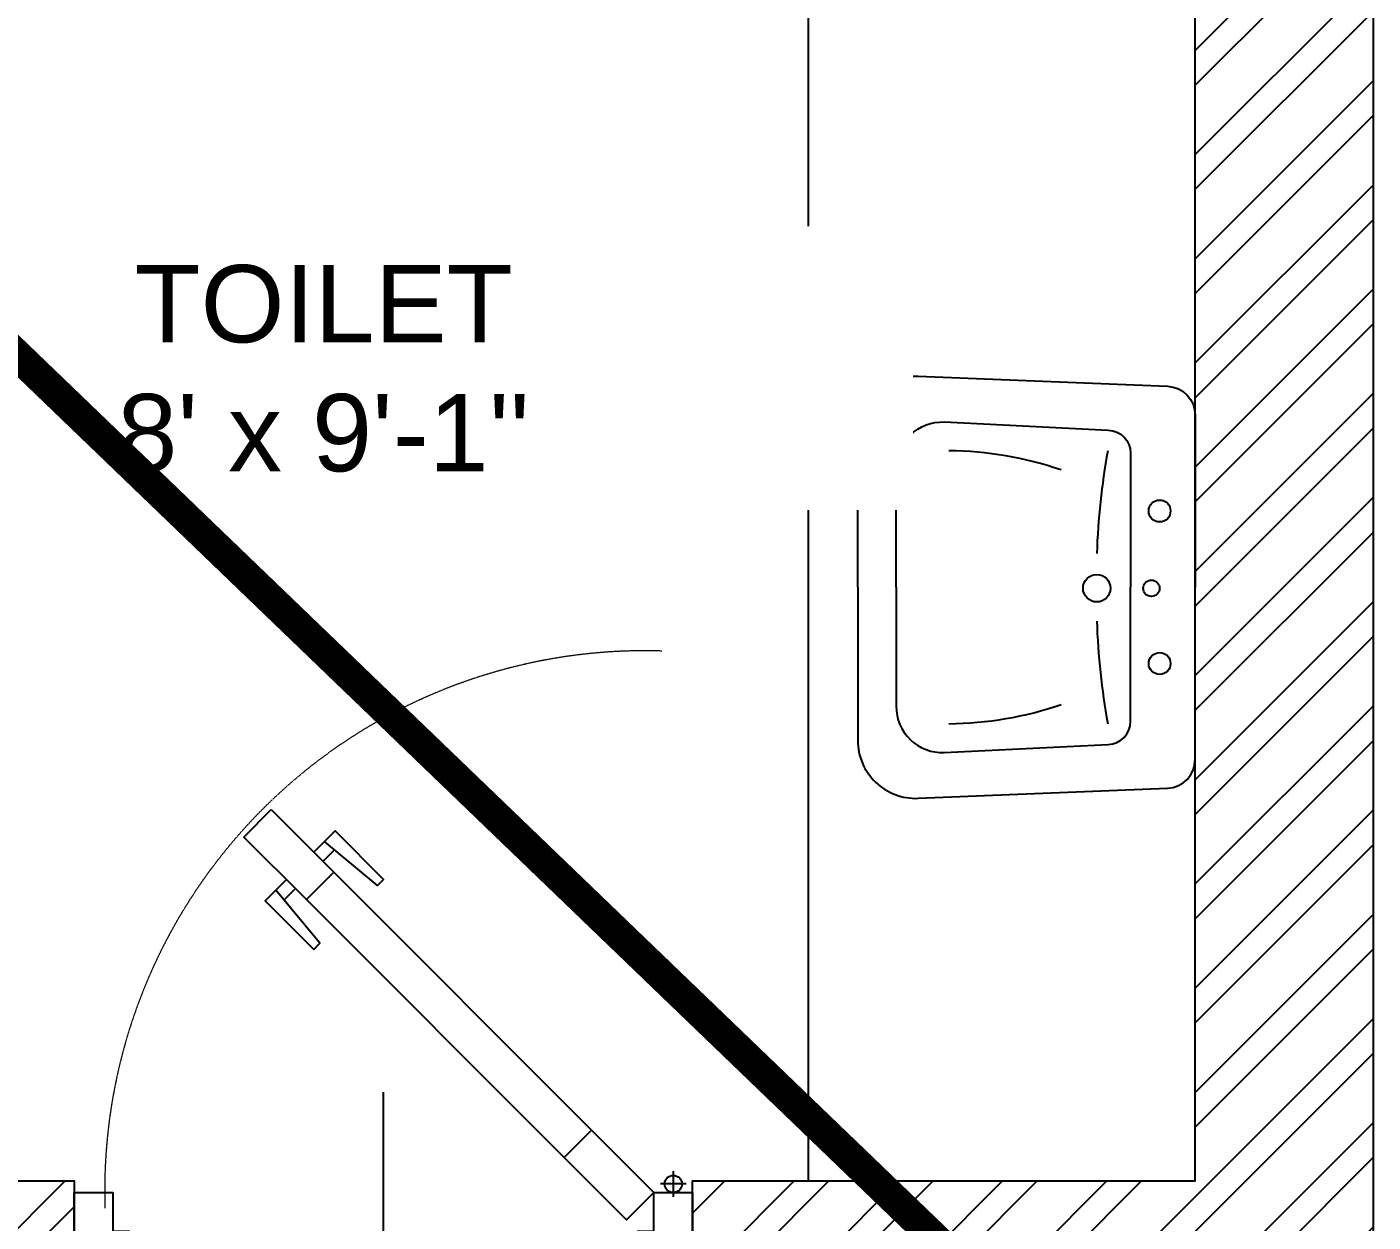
# Model space of a CAD drawing. Header units: millimetres. Extents: x -179928 to 528275, y -469666 to 511935.
# Drawn here: x 164762 to 166503, y 63867 to 65412 of the extents above; entities that cross this region are included whole.
import ezdxf
from ezdxf import colors
from ezdxf.entities.mleader import LeaderData, LeaderLine
from ezdxf.enums import TextEntityAlignment as Align
from ezdxf.math import Vec2, Vec3

# ---------------------------------------------------------------- set-up
doc = ezdxf.new("R2010")
doc.units = ezdxf.units.MM
doc.linetypes.add('DASHED', pattern=[0.75, 0.5, -0.25])
for name, color, linetype in [('ad-Door', 11, 'Continuous'), ('ad-Furniture', 8, 'Continuous'), ('ad-Lvl-Entance road', 4, 'Continuous'), ('ad-Primary Roof', 5, 'Continuous'), ('ad-Text main', 7, 'Continuous'), ('ad-Text Main_Door&window Label', 7, 'Continuous'), ('ad-Toilet fixtures', 8, 'Continuous'), ('ad-Wall', 240, 'Continuous'), ('ad-Wall hatch', 8, 'Continuous')]:
    doc.layers.add(name, color=color, linetype=linetype)
doc.styles.add('New Text Style', font='arial.ttf', dxfattribs={"height": 100})
doc.styles.get("Standard").update_dxf_attribs({"font": 'arial.ttf'})

# ---------------------------------------------------------------- blocks, each defined once
blk = doc.blocks.new('zw$3849')
at = {"layer": 'ad-Text main', "insert": (5882.8, 11665), "char_height": 100, "width": 1424.195, "attachment_point": 5, "bg_fill": 2}
blk.add_mtext("TOILET\\P8' x 9'-1''", dxfattribs=at)
blk = doc.blocks.new('*U206122')
for p, q in [((25, -127.8), (25, -94.4)), ((8.3, -111.1), (41.7, -111.1)), ((528.5, -478), (513.6, -492.9)), ((463.3, -543.1), (478.2, -528.2))]:
    blk.add_line(p, q)
for points in [[(50, -100), (0, -100), (0, 0), (71.4, 0), (71.4, -35.7), (71.4, -50), (50, -50)], [(750, -100), (750, -50), (728.6, -50), (728.6, -35.7), (728.6, 0), (800, 0), (800, -100)], [(50, -100), (130.8, -180.8), (166.2, -145.5), (85.4, -64.6)], [(130.8, -180.8), (464.2, -514.2), (499.5, -478.8), (166.2, -145.5)], [(545, -595), (464.2, -514.2), (499.5, -478.8), (580.3, -559.6)]]:
    blk.add_lwpolyline(points, close=True)
for points in [[(525.4, -504.7), (552.8, -477.2), (490, -414.3), (482.2, -422.2), (539.2, -490.8)], [(490, -540), (462.5, -567.5), (399.7, -504.7), (407.6, -496.8), (476.2, -553.8)]]:
    blk.add_lwpolyline(points)
blk.add_circle((25, -111.1), 11.1)
at = {"color": 8, "linetype": 'DASHED', "lineweight": 0}
blk.add_arc((62.1, -102.1), 698.3, 268.1881, 1.8119, dxfattribs=at)
at = {"layer": 'ad-Text Main_Door&window Label'}
blk.add_line((400, 125), (400, -230), dxfattribs=at)
blk.add_circle((400.3, 245), 120, dxfattribs=at)
at = {"layer": 'ad-Text Main_Door&window Label', "style": 'New Text Style'}
blk.add_attdef('D1', text='', height=100, dxfattribs=at).set_placement((400.3, 245), align=Align.MIDDLE_CENTER)
blk = doc.blocks.new('zw$42B5')
at = {"layer": 'ad-Wall hatch', "transparency": 33554610}
h = blk.add_hatch(dxfattribs=at)
h.set_pattern_fill('ANSI32', color=256, scale=10)
h.set_pattern_definition([(45, (-1040635.14, 674820.02), (-67.351921, 67.351921), []), (45, (-1040590.24, 674820.02), (-67.351921, 67.351921), [])])
h.paths.add_polyline_path([(12120, 13620), (12120, 10220), (11890, 10220), (11890, 13390), (7240, 13390), (7240, 8645), (4245, 8645), (4245, 8875), (4445, 8875), (4445, 9370), (4560, 9370), (4560, 8760), (7010, 8760), (7010, 10500), (6360, 10500), (6360, 10615), (7010, 10615), (7010, 13390), (4560, 13390), (4560, 10615), (5560, 10615), (5560, 10500), (4445, 10500), (4445, 13390), (230, 13390), (230, 8875), (3345, 8875), (3345, 8645), (3060, 8645), (3060, 4745), (3345, 4745), (3345, 4515), (230, 4515), (230, 230), (4995, 230), (4995, 3130), (6060, 3130), (6060, 3015), (5110, 3015), (5110, 230), (8310, 230), (8310, 3015), (6860, 3015), (6860, 3130), (8310, 3130), (8310, 4630), (5110, 4630), (5110, 3930), (4995, 3930), (4995, 4515), (4245, 4515), (4245, 4745), (8540, 4745), (8540, 230), (9240, 230), (9240, 0), (0, 0), (0, 4745), (2830, 4745), (2830, 8645), (0, 8645), (0, 13620)])
at = {"layer": 'ad-Wall'}
blk.add_lwpolyline([(11890, 13390), (7240, 13390), (7240, 8645), (4245, 8645), (4245, 8875), (4445, 8875), (4445, 9370), (4560, 9370), (4560, 8760), (7010, 8760), (7010, 10500), (6360, 10500), (6360, 10615), (7010, 10615), (7010, 13390), (4560, 13390), (4560, 10615), (5560, 10615), (5560, 10500), (4445, 10500), (4445, 13390), (230, 13390)], dxfattribs=at)
at = {"layer": 'ad-Door', "ltscale": 5, "rotation": 180}
blk.add_blockref('*U206122', (6360, 10500), dxfattribs=at).add_auto_attribs({'D1': 'D2'})
blk = doc.blocks.new('1625E_Roof Plan')
at = {"layer": 'ad-Primary Roof', "linetype": 'DASHED', "ltscale": 2, "const_width": 40}
blk.add_lwpolyline([(12570, 14670), (2380, 14670), (7475, 9770)], close=True, dxfattribs=at)
blk = doc.blocks.new('zw$F302')
at = {"layer": 'ad-Furniture'}
for points in [[(436.4, 0), (436.4, 198, 0.426121), (358.4, 272.8), (35.9, 259.8, 0.402405), (0, 222.4), (0, 0)], [(386.8, 0), (386.8, 153.8, 0.426121), (324.5, 213.7), (112.5, 203.2, 0.402405), (83.7, 173.3), (83.7, 0)], [(436.4, 0), (436.4, -198, -0.426121), (358.4, -272.8), (35.9, -259.8, -0.402405), (0, -222.4), (0, 0)], [(386.8, 0), (386.8, -153.8, -0.426121), (324.5, -213.7), (112.5, -203.2, -0.402405), (83.7, -173.3), (83.7, 0)]]:
    blk.add_lwpolyline(points, format="xyb", dxfattribs=at)
for centre, radius in [((46, 98.6), 14.1), ((127.4, 1.3), 17.7), ((56.6, 1.3), 10.6), ((46, -98.6), 14.1)]:
    blk.add_circle(centre, radius, dxfattribs=at)
for centre, radius, start, end in [((-831.2, 8.5), 959.2, 2.1045, 10.0784), ((322.6, -285.2), 461.6, 90.5074, 108.8514), ((-831.2, -8.5), 959.2, 349.9216, 357.8955), ((322.6, 285.2), 461.6, 251.1486, 269.4926)]:
    blk.add_arc(centre, radius, start, end, dxfattribs=at)
blk = doc.blocks.new('1625_East Villa')
at = {"layer": 'ad-Toilet fixtures'}
blk.add_lwpolyline([(6510, 10615), (6510, 12150)], dxfattribs=at)
at = {"layer": 'ad-Toilet fixtures', "rotation": 180}
blk.add_blockref('zw$F302', (7010, 11382.5), dxfattribs=at)
at = {"layer": 'ad-Text main'}
blk.add_blockref('zw$3849', (0, 0), dxfattribs=at)
at = {"layer": 'ad-Wall'}
blk.add_blockref('zw$42B5', (0, 0), dxfattribs=at)
blk.add_blockref('1625E_Roof Plan', (0, 0))
blk = doc.blocks.new("All Plot's Villa Plans")
at = {"ltscale": 5}
blk.add_blockref('1625_East Villa', (159262.9, 53304.9), dxfattribs=at)
blk = doc.blocks.new('zw$1B0B')
at = {"layer": 'ad-Lvl-Entance road'}
ml = blk.add_multileader_mtext('Standard', dxfattribs=at)
ml.set_content('{\\fArial|b1|i0|c0|p34;496.79}', color=256)
ml.set_leader_properties()
ml.build(insert=Vec2(0, 0))
ml.multileader.update_dxf_attribs({"has_text_frame": 1, "arrow_head_size": 1219.2, "scale": 12})
ctx = ml.context
ctx.base_point, ctx.scale, ctx.char_height, ctx.arrow_head_size, ctx.landing_gap_size, ctx.plane_origin = Vec3(214468, -30335.9), 12, 1219.186, 1219.2, 609.6, Vec3(222625.2, -35056.2)
ctx.text_align_type = 2
notes = []
notes.append((ctx, [(0, (1, 1, 0), (221630.9, -30335.9), (-1, 0), 845, [(0, [(222625.2, -35056.2)], 0, [])])]))
ctx.mtext.insert, ctx.mtext.width, ctx.mtext.defined_height, ctx.mtext.alignment, ctx.mtext.flow_direction = Vec3(220176.4, -29715.5), 5138.489, 1392.4, 3, 5
ctx.mtext.has_bg_fill, ctx.mtext.bg_color, ctx.mtext.bg_scale_factor, ctx.mtext.bg_transparency, ctx.mtext.use_window_bg_color = 1, -1027028792, 1.5, 0, 1
for ctx, leaders in notes:
    for number, flags, end, landing, length, lines in leaders:
        leader = LeaderData()
        leader.index, (leader.has_last_leader_line, leader.has_dogleg_vector, leader.attachment_direction) = number, flags
        leader.last_leader_point, leader.dogleg_vector, leader.dogleg_length = Vec3(end), Vec3(landing), length
        for number, points, colour, breaks in lines:
            line = LeaderLine()
            line.index, line.vertices, line.color, line.breaks = number, Vec3.list(points), colors.encode_raw_color(colour), breaks
            leader.lines.append(line)
        ctx.leaders.append(leader)

msp = doc.modelspace()

# ---------------------------------------------------------------- block references
at = {"ltscale": 5}
msp.add_blockref("All Plot's Villa Plans", (0, 0), dxfattribs=at)

# ---------------------------------------------------------------- next in the draw order: block references
at = {"layer": 'ad-Lvl-Entance road', "ltscale": 5}
msp.add_blockref('zw$1B0B', (-5982.9, 99418.6), dxfattribs=at)

doc.saveas('drawing.dxf')
